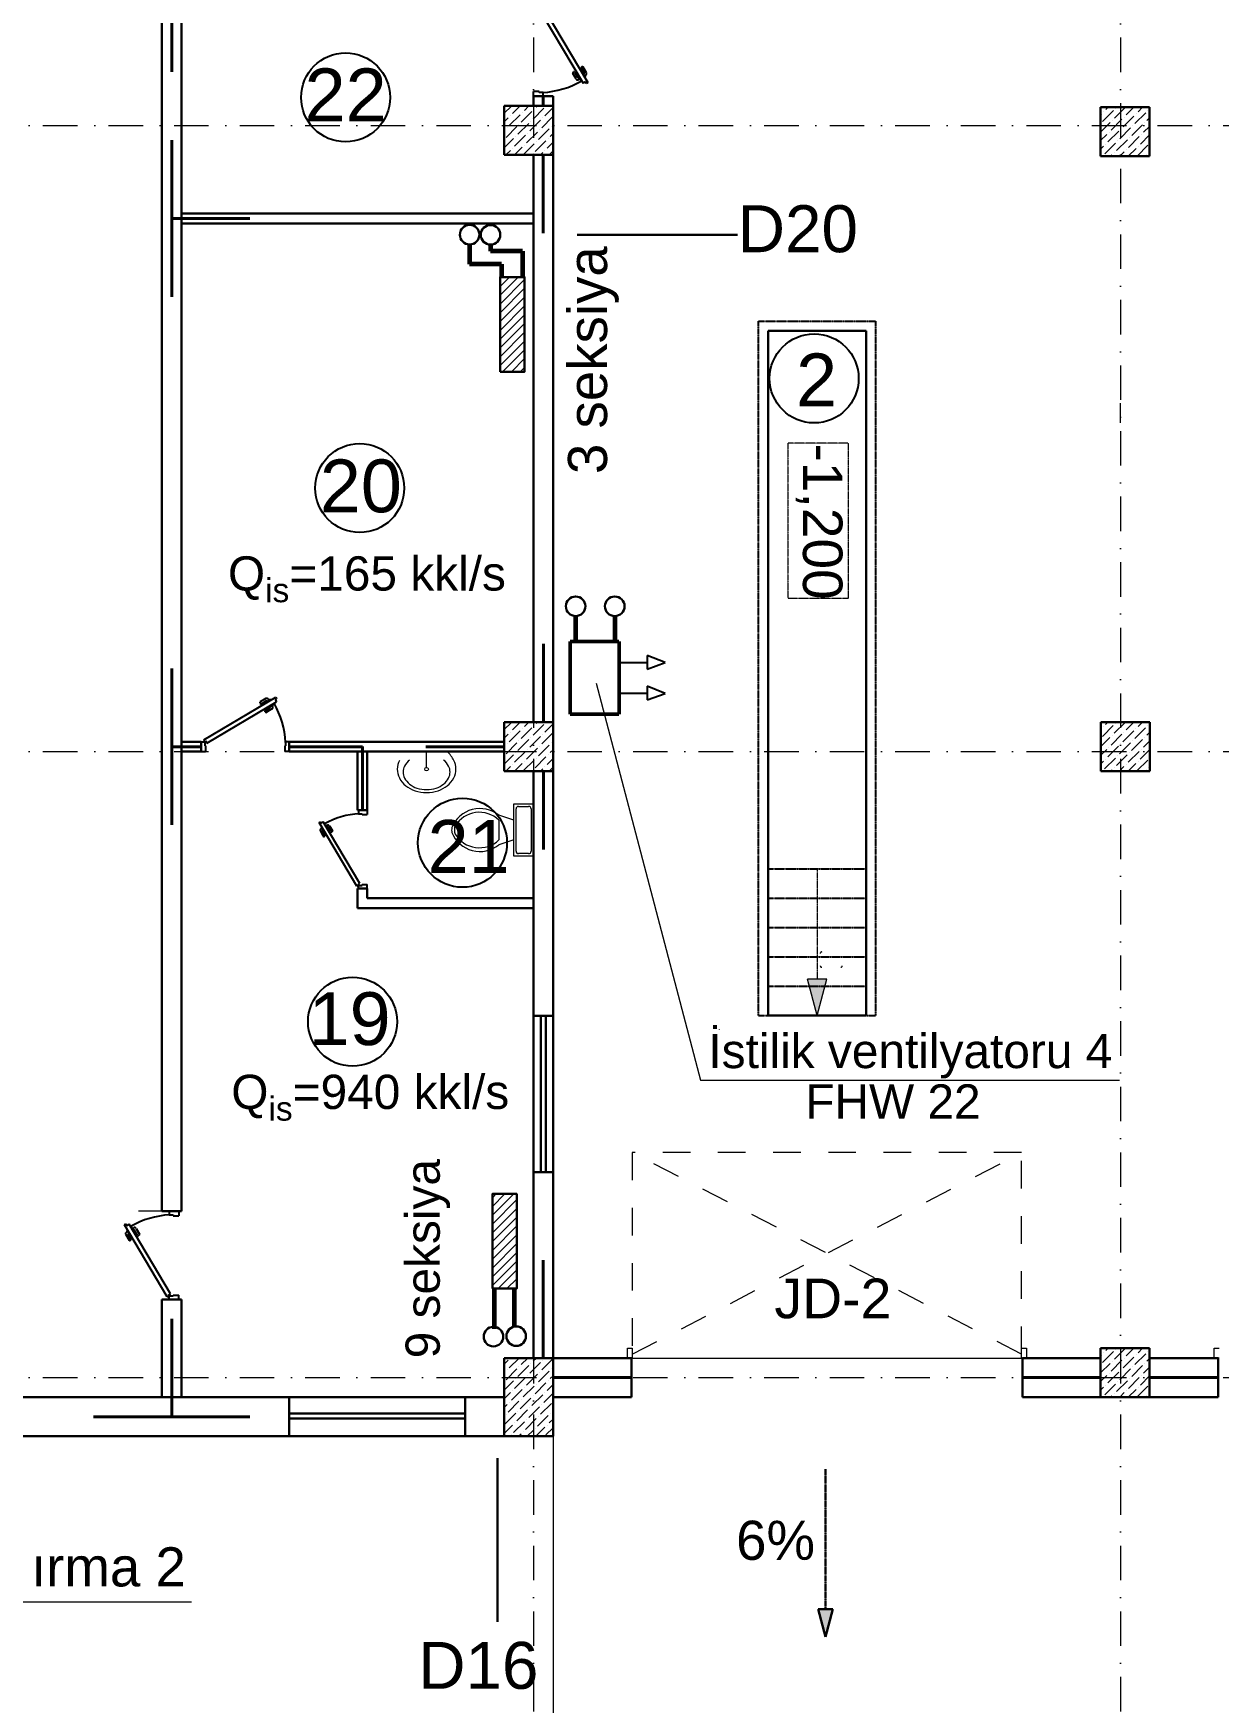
# Model space of a CAD drawing. Header units: millimetres. Extents: x 895788 to 1136524, y -21936 to 400945.
# Drawn here: x 933076 to 945195, y 144507 to 161572 of the extents above; entities that cross this region are included whole.
import ezdxf

# ---------------------------------------------------------------- set-up
doc = ezdxf.new("R2010")
doc.units = ezdxf.units.MM
for name, pattern in [('( Hidden )', [0.275, 0.15, -0.125]), ('DASHED', [0.75, 0.5, -0.25]), ('Штриховая', [564.444447, 282.222223, -282.222223]), ('Штрихпунктирная', [670.277762, 352.777767, -176.388884, 0, -141.111112])]:
    doc.linetypes.add(name, pattern=pattern)
doc.layers.add('0_ANNOT_Dimensions', color=7, linetype='Continuous')
doc.layers.add('Arakesmelerin x_tti', color=7, linetype='Continuous')
for name, color, linetype, lineweight in [('Arakesmelerin x_tti_Ном._пера__1', 7, 'Continuous', 15), ('cad-block.com_Pen_No__7', 7, 'Continuous', 60), ('Layer2_Pen_No__1', 7, 'Continuous', 15), ('Layer2_Ном._пера__1', 7, 'Continuous', 15), ('Layer2_Ном._пера__1_Ном._пера__1', 7, 'Continuous', 15), ('S_viyy_nin ufiqi c_rciv_si_Ном._пера__1', 7, 'Continuous', 15), ('S_viyy_nin ufiqi yaz_s__Ном._пера__7', 7, 'Continuous', 60), ('аракясмя_Pen_No__1', 7, 'Continuous', 15), ('ДВЕРИ', 7, 'Continuous', 5), ('Двери ArchiCAD_Ном._пера__143', 30, 'Continuous', 0), ('окна_Pen_No__1', 7, 'Continuous', 15), ('оси_Ном._пера__1', 7, 'Continuous', 15), ('перегородка_Ном._пера__1', 7, 'Continuous', 15), ('перегородка_Ном._пера__7', 7, 'Continuous', 60)]:
    doc.layers.add(name, color=color, linetype=linetype, lineweight=lineweight)
doc.layers.add('Двери ArchiCAD_Ном._пера__3', color=30, linetype='Continuous', lineweight=15, true_color=0xff6600)
doc.layers.add('перегородка_Ном._пера__106', color=240, linetype='Continuous', lineweight=0, true_color=0xef3a3f)
doc.styles.get("Standard").update_dxf_attribs({"font": 'arial.ttf', "height": 400})
doc.styles.add('Times New  Roman', font='times.ttf')
doc.styles.add('СГЕНЕРИР_СТИЛЬ_1', font='arial.ttf')
pattern_1 = [(45, (615348.32, -350124.74), (44.9012806, -44.9012806), [])]
pattern_2 = [(45, (621409.22, -359497.56), (44.9012806, -44.9012806), [])]

msp = doc.modelspace()

# ---------------------------------------------------------------- hatches: boundary and pattern name
at = {"linetype": 'ByBlock', "lineweight": 20, "ltscale": 1.1}
h = msp.add_hatch(dxfattribs=at)
h.set_pattern_fill('ANSI31', scale=20, angle=450, style=0)
h.set_pattern_definition(pattern_1)
h.paths.add_polyline_path([(937848.239, 158112.901), (938098.239, 158112.901), (938098.239, 159079.828), (937848.239, 159079.828)])
h = msp.add_hatch(dxfattribs=at)
h.set_pattern_fill('ANSI31', scale=20, angle=450, style=0)
h.set_pattern_definition(pattern_1)
h.paths.add_polyline_path([(937848.239, 158112.901), (938098.239, 158112.901), (938098.239, 159079.828), (937848.239, 159079.828)])
h = msp.add_hatch(dxfattribs=at)
h.set_pattern_fill('ANSI31', scale=20, angle=450, style=0)
h.set_pattern_definition(pattern_2)
h.paths.add_polyline_path([(937768.99, 148740.082), (938018.99, 148740.082), (938018.99, 149707.009), (937768.99, 149707.009)])
h = msp.add_hatch(dxfattribs=at)
h.set_pattern_fill('ANSI31', scale=20, angle=450, style=0)
h.set_pattern_definition(pattern_2)
h.paths.add_polyline_path([(937768.99, 148740.082), (938018.99, 148740.082), (938018.99, 149707.009), (937768.99, 149707.009)])
at = {"layer": 'Arakesmelerin x_tti', "linetype": 'Continuous', "lineweight": 0, "true_color": 0x000000}
msp.add_hatch(color=18, dxfattribs=at).paths.add_polyline_path([(941090.546, 151529.74), (940990.546, 151902.945), (941190.546, 151902.945)])
at = {"layer": 'Arakesmelerin x_tti', "linetype": 'Continuous', "lineweight": 30, "true_color": 0x000000}
msp.add_hatch(color=18, dxfattribs=at).paths.add_polyline_path([(941175.424, 145178.464), (941251.697, 145463.12), (941099.151, 145463.12)])

# ---------------------------------------------------------------- linework, layer by layer
at = {"color": 0, "lineweight": 30}
for p, q in [((934390.366, 154029.736), (934390.366, 173529.736)), ((934590.366, 173529.736), (934590.364, 149529.358)), ((938390.366, 160929.645), (938190.542, 160929.645)), ((938190.542, 160929.645), (938190.542, 160829.736)), ((938390.366, 160829.736), (938390.366, 160929.645)), ((938190.542, 160829.736), (938390.366, 160829.736)), ((938190.366, 159729.736), (938190.366, 160329.736)), ((938390.366, 160329.736), (938390.366, 151529.358)), ((938190.542, 159729.736), (934590.366, 159729.736)), ((934590.366, 159729.736), (934590.366, 159629.736)), ((938190.542, 159629.736), (938190.542, 159729.736)), ((934590.366, 159629.736), (938190.542, 159629.736)), ((938190.542, 154529.736), (938190.366, 159629.736)), ((941590.546, 158529.74), (940590.546, 158529.74)), ((940590.546, 158529.74), (940590.546, 151529.74)), ((940590.546, 158529.74), (940590.546, 151529.74)), ((941590.546, 151529.74), (941590.546, 158529.74)), ((934790.366, 154329.736), (934590.366, 154329.736)), ((934590.366, 154329.736), (934590.366, 154229.736)), ((934790.366, 154329.736), (934790.366, 154229.736)), ((935690.366, 154329.736), (935690.366, 154229.736)), ((937890.542, 154329.736), (935690.366, 154329.736)), ((937890.542, 154229.736), (937890.542, 154329.736)), ((934590.366, 154229.736), (934792.891, 154230.257)), ((935690.366, 154230.257), (937890.542, 154229.736)), ((936390.366, 153629.736), (936390.366, 154229.736)), ((936390.366, 154229.736), (936490.366, 154229.736)), ((936490.366, 154229.736), (936490.366, 153629.736)), ((934390.365, 149529.358), (934390.366, 154029.736)), ((938190.366, 151529.358), (938190.366, 154029.736)), ((936490.366, 153629.736), (936390.366, 153629.736)), ((936490.366, 152829.736), (936390.366, 152829.736)), ((936390.366, 152729.736), (936390.366, 152829.736)), ((936490.366, 152829.736), (936490.366, 152729.736)), ((936390.366, 152629.736), (936390.366, 152729.736)), ((938190.366, 152629.736), (936390.366, 152629.736)), ((936490.366, 152729.736), (938190.366, 152729.736)), ((938190.366, 152729.736), (938190.366, 152629.736)), ((938390.366, 151529.358), (938190.366, 151529.358)), ((938190.366, 151529.358), (938190.366, 149929.358)), ((938190.366, 151529.358), (938390.366, 151529.358)), ((938390.366, 149929.358), (938390.366, 151529.358)), ((940590.546, 151529.74), (941590.546, 151529.74)), ((938190.366, 149929.358), (938390.366, 149929.358)), ((938190.366, 148029.736), (938190.366, 149929.358)), ((938390.366, 149929.358), (938390.366, 148029.736)), ((934390.188, 149529.358), (934590.364, 149529.358)), ((934390.188, 148629.358), (934590.364, 148629.358)), ((934390.364, 147629.751), (934390.364, 148629.358)), ((934590.364, 148629.358), (934590.364, 147629.751)), ((938390.366, 148029.736), (939190.366, 148029.736)), ((939190.366, 147629.736), (939190.366, 148029.736)), ((943190.366, 147629.736), (943190.366, 148029.736)), ((943190.366, 148029.736), (943988.588, 148029.736)), ((944488.588, 148029.736), (945190.366, 148029.736)), ((945190.366, 147629.736), (945190.366, 148029.736)), ((932390.542, 147629.738), (937890.542, 147629.736)), ((935690.542, 147629.731), (937490.542, 147629.731)), ((935690.542, 147229.731), (935690.542, 147629.731)), ((937490.542, 147629.731), (937490.542, 147229.731)), ((939190.366, 147629.736), (938390.366, 147629.736)), ((938390.366, 147629.736), (938390.366, 147229.736)), ((945190.366, 147629.736), (943190.366, 147629.736)), ((938390.366, 147229.736), (930090.542, 147229.739)), ((937490.542, 147229.731), (935690.542, 147229.731))]:
    msp.add_line(p, q, dxfattribs=at)
at = {"lineweight": 40}
for p, q in [((934490.366, 161179.736), (934490.366, 161979.736)), ((938290.454, 160829.736), (938290.454, 160929.645)), ((934490.366, 159679.736), (934490.366, 160479.736)), ((938290.454, 160329.736), (938290.454, 159529.736)), ((935290.366, 159679.736), (934490.366, 159679.736)), ((934490.366, 158879.736), (934490.366, 159679.736)), ((938290.562, 155329.736), (938290.562, 154529.736)), ((934490.366, 154279.736), (934490.366, 155079.736)), ((934790.366, 154279.736), (934490.366, 154279.736)), ((934490.366, 153479.736), (934490.366, 154279.736)), ((936440.366, 154279.127), (935690.366, 154279.127)), ((936440.366, 154280.345), (936440.366, 153629.736)), ((937890.542, 154279.736), (937090.542, 154279.736)), ((938290.562, 154029.736), (938290.562, 153229.736)), ((938289.525, 148029.736), (938289.525, 149029.736)), ((934490.364, 147429.737), (934490.364, 148429.737)), ((938390.542, 147829.253), (939190.366, 147829.253)), ((943188.764, 147829.253), (943988.588, 147829.253)), ((944488.588, 147829.253), (945190.366, 147829.253)), ((934490.364, 147429.737), (933690.364, 147429.737)), ((934490.364, 147429.737), (935290.364, 147429.737))]:
    msp.add_line(p, q, dxfattribs=at)
at = {"color": 3, "lineweight": 30}
for p, q in [((938390.542, 160829.736), (937890.542, 160829.736)), ((937890.542, 160829.736), (937890.542, 160329.736)), ((938390.542, 160329.736), (938390.542, 160829.736)), ((944488.588, 160816.587), (943988.588, 160816.587)), ((943988.588, 160816.587), (943988.588, 160316.587)), ((944488.588, 160316.587), (944488.588, 160816.587)), ((937890.542, 160329.736), (938390.542, 160329.736)), ((943988.588, 160316.587), (944488.588, 160316.587)), ((938390.542, 154529.736), (937890.542, 154529.736)), ((937890.542, 154529.736), (937890.542, 154029.736)), ((938390.542, 154029.736), (938390.542, 154529.736)), ((944490.347, 154529.736), (943990.347, 154529.736)), ((943990.347, 154529.736), (943990.347, 154029.736)), ((944490.347, 154029.736), (944490.347, 154529.736)), ((937890.542, 154029.736), (938390.542, 154029.736)), ((943990.347, 154029.736), (944490.347, 154029.736)), ((944488.588, 148129.736), (943988.588, 148129.736)), ((943988.588, 148129.736), (943988.588, 147629.736)), ((944488.588, 147629.736), (944488.588, 148129.736)), ((938390.542, 148029.736), (937890.542, 148029.736)), ((937890.542, 148029.736), (937890.542, 147229.736)), ((938390.542, 147229.736), (938390.542, 148029.736)), ((943988.588, 147629.736), (944488.588, 147629.736)), ((937890.542, 147229.736), (938390.542, 147229.736))]:
    msp.add_line(p, q, dxfattribs=at)
at = {"lineweight": 9}
for p, q in [((937890.542, 160754.935), (937964.11, 160828.503)), ((937975.159, 160751.163), (938053.732, 160829.736)), ((938063.547, 160662.774), (938174.033, 160773.26)), ((938074.596, 160762.211), (938074.596, 160762.211)), ((938096.693, 160784.308), (938142.12, 160829.736)), ((938185.081, 160695.92), (938295.567, 160806.406)), ((938196.13, 160795.357), (938196.13, 160795.357)), ((938218.227, 160817.454), (938230.509, 160829.736)), ((938306.615, 160729.066), (938390.542, 160812.993)), ((938317.664, 160828.503), (938317.664, 160828.503)), ((944008.414, 160671.723), (944118.9, 160782.208)), ((944019.463, 160771.16), (944019.463, 160771.16)), ((944041.56, 160793.257), (944064.89, 160816.587)), ((944129.948, 160704.868), (944240.434, 160815.354)), ((944140.997, 160804.305), (944140.997, 160804.305)), ((944251.482, 160738.014), (944330.055, 160816.587)), ((944339.871, 160649.626), (944450.356, 160760.111)), ((944373.016, 160771.16), (944418.444, 160816.587)), ((944472.453, 160782.208), (944472.453, 160782.208)), ((937890.542, 160666.546), (937930.965, 160706.969)), ((937890.542, 160578.158), (937897.819, 160585.435)), ((937908.868, 160508.095), (938019.353, 160618.58)), ((937919.916, 160607.532), (937919.916, 160607.532)), ((937942.013, 160629.629), (938052.499, 160740.114)), ((937953.062, 160729.066), (937953.062, 160729.066)), ((938030.402, 160541.241), (938140.887, 160651.726)), ((938041.45, 160640.677), (938041.45, 160640.677)), ((938151.936, 160574.386), (938262.421, 160684.872)), ((938162.984, 160673.823), (938162.984, 160673.823)), ((938240.324, 160485.998), (938350.809, 160596.483)), ((938251.372, 160585.435), (938251.372, 160585.435)), ((938273.47, 160607.532), (938383.955, 160718.017)), ((938284.518, 160706.969), (938284.518, 160706.969)), ((938372.906, 160618.58), (938372.906, 160618.58)), ((943988.588, 160740.284), (943997.366, 160749.063)), ((943988.588, 160563.508), (944085.754, 160660.674)), ((944096.803, 160583.334), (944207.288, 160693.82)), ((944107.851, 160682.771), (944107.851, 160682.771)), ((944185.191, 160494.946), (944295.677, 160605.431)), ((944196.24, 160594.383), (944196.24, 160594.383)), ((944218.337, 160616.48), (944328.822, 160726.965)), ((944229.385, 160715.917), (944229.385, 160715.917)), ((944306.725, 160528.092), (944417.211, 160638.577)), ((944317.774, 160627.529), (944317.774, 160627.529)), ((944350.919, 160749.063), (944350.919, 160749.063)), ((944428.259, 160561.237), (944488.588, 160621.566)), ((944439.308, 160660.674), (944439.308, 160660.674)), ((944461.405, 160682.771), (944488.588, 160709.954)), ((937890.542, 160401.381), (937986.207, 160497.046)), ((937997.256, 160419.707), (938107.741, 160530.192)), ((938008.304, 160519.143), (938008.304, 160519.143)), ((938085.644, 160331.318), (938196.13, 160441.804)), ((938096.693, 160430.755), (938096.693, 160430.755)), ((938118.79, 160452.852), (938229.275, 160563.338)), ((938129.838, 160552.289), (938129.838, 160552.289)), ((938207.178, 160364.464), (938317.664, 160474.949)), ((938218.227, 160463.901), (938218.227, 160463.901)), ((938328.712, 160397.609), (938390.542, 160459.44)), ((938339.761, 160497.046), (938339.761, 160497.046)), ((938361.858, 160519.143), (938390.542, 160547.828)), ((943988.588, 160475.119), (944052.609, 160539.14)), ((943988.588, 160386.731), (944019.463, 160417.606)), ((944030.511, 160340.266), (944140.997, 160450.752)), ((944041.56, 160439.703), (944041.56, 160439.703)), ((944063.657, 160461.8), (944174.143, 160572.286)), ((944074.706, 160561.237), (944074.706, 160561.237)), ((944152.045, 160373.412), (944262.531, 160483.898)), ((944163.094, 160472.849), (944163.094, 160472.849)), ((944273.579, 160406.558), (944384.065, 160517.043)), ((944284.628, 160505.995), (944284.628, 160505.995)), ((944361.968, 160318.169), (944472.453, 160428.655)), ((944373.016, 160417.606), (944373.016, 160417.606)), ((944395.113, 160439.703), (944488.588, 160533.177)), ((944406.162, 160539.14), (944406.162, 160539.14)), ((937907.285, 160329.736), (937953.062, 160375.512)), ((937975.159, 160397.609), (937975.159, 160397.609)), ((937995.674, 160329.736), (938074.596, 160408.658)), ((938185.081, 160342.367), (938185.081, 160342.367)), ((938260.839, 160329.736), (938284.518, 160353.415)), ((938306.615, 160375.512), (938306.615, 160375.512)), ((938349.227, 160329.736), (938390.542, 160371.051)), ((944008.414, 160318.169), (944008.414, 160318.169)), ((944095.221, 160316.587), (944107.851, 160329.218)), ((944129.948, 160351.315), (944129.948, 160351.315)), ((944183.609, 160316.587), (944229.385, 160362.364)), ((944251.482, 160384.461), (944251.482, 160384.461)), ((944271.997, 160316.587), (944350.919, 160395.509)), ((944461.405, 160329.218), (944461.405, 160329.218)), ((944483.502, 160351.315), (944488.588, 160356.401)), ((937890.542, 154454.935), (937964.11, 154528.503)), ((937942.013, 154329.629), (938052.499, 154440.114)), ((937975.159, 154451.163), (938053.732, 154529.736)), ((938063.547, 154362.774), (938174.033, 154473.26)), ((938074.596, 154462.211), (938074.596, 154462.211)), ((938096.693, 154484.308), (938142.12, 154529.736)), ((938185.081, 154395.92), (938295.567, 154506.406)), ((938196.13, 154495.357), (938196.13, 154495.357)), ((938218.227, 154517.454), (938230.509, 154529.736)), ((938306.615, 154429.066), (938390.542, 154512.993)), ((938317.664, 154528.503), (938317.664, 154528.503)), ((943990.347, 154456.953), (943995.606, 154462.211)), ((944006.655, 154384.872), (944117.14, 154495.357)), ((944017.703, 154484.308), (944017.703, 154484.308)), ((944039.8, 154506.406), (944063.131, 154529.736)), ((944128.188, 154418.017), (944238.674, 154528.503)), ((944139.237, 154517.454), (944139.237, 154517.454)), ((944216.577, 154329.629), (944327.062, 154440.114)), ((944249.722, 154451.163), (944328.296, 154529.736)), ((944338.111, 154362.774), (944448.596, 154473.26)), ((944349.159, 154462.211), (944349.159, 154462.211)), ((944371.256, 154484.308), (944416.684, 154529.736)), ((944470.693, 154495.357), (944470.693, 154495.357)), ((937890.542, 154366.546), (937930.965, 154406.969)), ((937890.542, 154278.158), (937897.819, 154285.435)), ((937908.868, 154208.095), (938019.353, 154318.58)), ((937919.916, 154307.532), (937919.916, 154307.532)), ((937953.062, 154429.066), (937953.062, 154429.066)), ((938030.402, 154241.241), (938140.887, 154351.726)), ((938041.45, 154340.677), (938041.45, 154340.677)), ((938151.936, 154274.386), (938262.421, 154384.872)), ((938162.984, 154373.823), (938162.984, 154373.823)), ((938240.324, 154185.998), (938350.809, 154296.483)), ((938251.372, 154285.435), (938251.372, 154285.435)), ((938273.47, 154307.532), (938383.955, 154418.017)), ((938284.518, 154406.969), (938284.518, 154406.969)), ((938372.906, 154318.58), (938372.906, 154318.58)), ((943990.347, 154280.176), (944083.994, 154373.823)), ((944061.897, 154174.949), (944172.383, 154285.435)), ((944072.946, 154274.386), (944072.946, 154274.386)), ((944095.043, 154296.483), (944205.528, 154406.969)), ((944106.091, 154395.92), (944106.091, 154395.92)), ((944183.431, 154208.095), (944293.917, 154318.58)), ((944194.48, 154307.532), (944194.48, 154307.532)), ((944227.625, 154429.066), (944227.625, 154429.066)), ((944304.965, 154241.241), (944415.451, 154351.726)), ((944316.014, 154340.677), (944316.014, 154340.677)), ((944426.499, 154274.386), (944490.347, 154338.234)), ((944437.548, 154373.823), (944437.548, 154373.823)), ((944459.645, 154395.92), (944490.347, 154426.623)), ((937890.542, 154101.381), (937986.207, 154197.046)), ((937995.674, 154029.736), (938074.596, 154108.658)), ((937997.256, 154119.707), (938107.741, 154230.192)), ((938008.304, 154219.143), (938008.304, 154219.143)), ((938085.644, 154031.318), (938196.13, 154141.804)), ((938096.693, 154130.755), (938096.693, 154130.755)), ((938118.79, 154152.852), (938229.275, 154263.338)), ((938129.838, 154252.289), (938129.838, 154252.289)), ((938207.178, 154064.464), (938317.664, 154174.949)), ((938218.227, 154163.901), (938218.227, 154163.901)), ((938328.712, 154097.609), (938390.542, 154159.44)), ((938339.761, 154197.046), (938339.761, 154197.046)), ((938361.858, 154219.143), (938390.542, 154247.828)), ((943990.347, 154191.788), (944050.849, 154252.289)), ((943990.347, 154103.399), (944017.703, 154130.755)), ((944028.752, 154053.415), (944139.237, 154163.901)), ((944039.8, 154152.852), (944039.8, 154152.852)), ((944150.286, 154086.561), (944260.771, 154197.046)), ((944161.334, 154185.998), (944161.334, 154185.998)), ((944270.237, 154029.736), (944349.159, 154108.658)), ((944271.82, 154119.707), (944382.305, 154230.192)), ((944282.868, 154219.143), (944282.868, 154219.143)), ((944360.208, 154031.318), (944470.693, 154141.804)), ((944371.256, 154130.755), (944371.256, 154130.755)), ((944393.354, 154152.852), (944490.347, 154249.846)), ((944404.402, 154252.289), (944404.402, 154252.289)), ((937907.285, 154029.736), (937953.062, 154075.512)), ((937975.159, 154097.609), (937975.159, 154097.609)), ((938185.081, 154042.367), (938185.081, 154042.367)), ((938260.839, 154029.736), (938284.518, 154053.415)), ((938306.615, 154075.512), (938306.615, 154075.512)), ((938349.227, 154029.736), (938390.542, 154071.051)), ((944006.655, 154031.318), (944006.655, 154031.318)), ((944093.461, 154029.736), (944106.091, 154042.367)), ((944128.188, 154064.464), (944128.188, 154064.464)), ((944181.849, 154029.736), (944227.625, 154075.512)), ((944249.722, 154097.609), (944249.722, 154097.609)), ((944459.645, 154042.367), (944459.645, 154042.367)), ((944481.742, 154064.464), (944490.347, 154073.069)), ((944041.56, 148106.406), (944064.89, 148129.736)), ((944129.948, 148018.017), (944240.434, 148128.503)), ((944251.482, 148051.163), (944330.055, 148129.736)), ((944373.016, 148084.308), (944418.444, 148129.736)), ((937890.542, 147966.546), (937930.965, 148006.969)), ((937942.013, 147929.629), (938042.12, 148029.736)), ((937953.062, 148029.066), (937953.062, 148029.066)), ((938063.547, 147962.774), (938130.509, 148029.736)), ((938151.936, 147874.386), (938262.421, 147984.872)), ((938162.984, 147973.823), (938162.984, 147973.823)), ((938185.081, 147995.92), (938218.897, 148029.736)), ((938273.47, 147907.532), (938383.955, 148018.017)), ((938284.518, 148006.969), (938284.518, 148006.969)), ((938306.615, 148029.066), (938307.285, 148029.736)), ((943988.588, 148053.433), (943997.366, 148062.211)), ((943988.588, 147876.656), (944085.754, 147973.823)), ((944008.414, 147984.872), (944118.9, 148095.357)), ((944019.463, 148084.308), (944019.463, 148084.308)), ((944096.803, 147896.483), (944207.288, 148006.969)), ((944107.851, 147995.92), (944107.851, 147995.92)), ((944140.997, 148117.454), (944140.997, 148117.454)), ((944218.337, 147929.629), (944328.822, 148040.114)), ((944229.385, 148029.066), (944229.385, 148029.066)), ((944339.871, 147962.774), (944450.356, 148073.26)), ((944350.919, 148062.211), (944350.919, 148062.211)), ((944439.308, 147973.823), (944439.308, 147973.823)), ((944461.405, 147995.92), (944488.588, 148023.103)), ((944472.453, 148095.357), (944472.453, 148095.357)), ((937890.542, 147878.158), (937897.819, 147885.435)), ((937890.542, 147701.381), (937986.207, 147797.046)), ((937908.868, 147808.095), (938019.353, 147918.58)), ((937919.916, 147907.532), (937919.916, 147907.532)), ((937997.256, 147719.707), (938107.741, 147830.192)), ((938008.304, 147819.143), (938008.304, 147819.143)), ((938030.402, 147841.241), (938140.887, 147951.726)), ((938041.45, 147940.677), (938041.45, 147940.677)), ((938118.79, 147752.852), (938229.275, 147863.338)), ((938129.838, 147852.289), (938129.838, 147852.289)), ((938240.324, 147785.998), (938350.809, 147896.483)), ((938251.372, 147885.435), (938251.372, 147885.435)), ((938339.761, 147797.046), (938339.761, 147797.046)), ((938361.858, 147819.143), (938390.542, 147847.828)), ((938372.906, 147918.58), (938372.906, 147918.58)), ((943988.588, 147788.268), (944052.609, 147852.289)), ((944063.657, 147774.949), (944174.143, 147885.435)), ((944074.706, 147874.386), (944074.706, 147874.386)), ((944152.045, 147686.561), (944262.531, 147797.046)), ((944163.094, 147785.998), (944163.094, 147785.998)), ((944185.191, 147808.095), (944295.677, 147918.58)), ((944196.24, 147907.532), (944196.24, 147907.532)), ((944273.579, 147719.707), (944384.065, 147830.192)), ((944284.628, 147819.143), (944284.628, 147819.143)), ((944306.725, 147841.241), (944417.211, 147951.726)), ((944317.774, 147940.677), (944317.774, 147940.677)), ((944395.113, 147752.852), (944488.588, 147846.326)), ((944406.162, 147852.289), (944406.162, 147852.289)), ((944428.259, 147874.386), (944488.588, 147934.715)), ((937890.542, 147612.993), (937953.062, 147675.512)), ((937964.11, 147598.173), (938074.596, 147708.658)), ((937975.159, 147697.609), (937975.159, 147697.609)), ((938052.499, 147509.784), (938162.984, 147620.27)), ((938085.644, 147631.318), (938196.13, 147741.804)), ((938096.693, 147730.755), (938096.693, 147730.755)), ((938174.033, 147542.93), (938284.518, 147653.415)), ((938185.081, 147642.367), (938185.081, 147642.367)), ((938207.178, 147664.464), (938317.664, 147774.949)), ((938218.227, 147763.901), (938218.227, 147763.901)), ((938295.567, 147576.075), (938390.542, 147671.051)), ((938306.615, 147675.512), (938306.615, 147675.512)), ((938328.712, 147697.609), (938390.542, 147759.439)), ((943988.588, 147699.88), (944019.463, 147730.755)), ((944008.414, 147631.318), (944008.414, 147631.318)), ((944030.511, 147653.415), (944140.997, 147763.901)), ((944041.56, 147752.852), (944041.56, 147752.852)), ((944095.221, 147629.736), (944107.851, 147642.367)), ((944129.948, 147664.464), (944129.948, 147664.464)), ((944183.609, 147629.736), (944229.385, 147675.512)), ((944251.482, 147697.609), (944251.482, 147697.609)), ((944271.997, 147629.736), (944350.919, 147708.658)), ((944361.968, 147631.318), (944472.453, 147741.804)), ((944373.016, 147730.755), (944373.016, 147730.755)), ((944461.405, 147642.367), (944461.405, 147642.367)), ((944483.502, 147664.464), (944488.588, 147669.55)), ((937890.542, 147524.604), (937919.916, 147553.978)), ((937897.819, 147355.105), (938008.304, 147465.59)), ((937908.868, 147454.541), (937908.868, 147454.541)), ((937930.965, 147476.639), (938041.45, 147587.124)), ((937942.013, 147576.075), (937942.013, 147576.075)), ((938019.353, 147388.25), (938129.838, 147498.736)), ((938030.402, 147487.687), (938030.402, 147487.687)), ((938063.547, 147609.221), (938063.547, 147609.221)), ((938140.887, 147421.396), (938251.372, 147531.881)), ((938151.936, 147520.833), (938151.936, 147520.833)), ((938229.275, 147333.008), (938339.761, 147443.493)), ((938262.421, 147454.541), (938372.906, 147565.027)), ((938273.47, 147553.978), (938273.47, 147553.978)), ((938361.858, 147465.59), (938361.858, 147465.59)), ((938383.955, 147487.687), (938390.542, 147494.274)), ((937890.542, 147259.439), (937975.159, 147344.056)), ((937986.207, 147266.716), (938096.693, 147377.202)), ((937997.256, 147366.153), (937997.256, 147366.153)), ((938085.644, 147277.765), (938085.644, 147277.765)), ((938107.741, 147299.862), (938218.227, 147410.347)), ((938118.79, 147399.299), (938118.79, 147399.299)), ((938126.004, 147229.736), (938185.081, 147288.813)), ((938207.178, 147310.91), (938207.178, 147310.91)), ((938214.392, 147229.736), (938306.615, 147321.959)), ((938240.324, 147432.444), (938240.324, 147432.444)), ((938317.664, 147244.619), (938390.542, 147317.498)), ((938328.712, 147344.056), (938328.712, 147344.056)), ((938350.809, 147366.153), (938390.542, 147405.886)), ((937964.11, 147244.619), (937964.11, 147244.619)), ((938037.616, 147229.736), (938063.547, 147255.668))]:
    msp.add_line(p, q, dxfattribs=at)
at = {"color": 5, "lineweight": 60}
for p, q in [((937536.911, 159414.116), (937536.911, 159212.327)), ((937864.32, 159212.327), (937536.911, 159212.327)), ((937864.32, 159212.327), (937864.32, 159079.828)), ((939020.79, 155615.101), (939020.79, 155356.036)), ((937790.185, 148328.508), (937790.185, 148740.082))]:
    msp.add_line(p, q, dxfattribs=at)
at = {"color": 1, "lineweight": 60}
for p, q in [((937750.698, 159412.857), (937750.698, 159345.113)), ((938078.107, 159345.113), (937750.698, 159345.113)), ((938078.107, 159345.113), (938078.107, 159079.828)), ((938620.79, 155615.101), (938620.79, 155356.036)), ((937997.032, 148360.318), (937997.032, 148741.96))]:
    msp.add_line(p, q, dxfattribs=at)
at = {"lineweight": 30}
for p, q in [((938637.992, 159514.122), (940277.507, 159514.122)), ((937822.676, 147004.613), (937822.676, 145333.895))]:
    msp.add_line(p, q, dxfattribs=at)
at = {"color": 7, "lineweight": 9}
msp.add_line((944190.542, 157589.941), (944190.542, 157790.484), dxfattribs=at)
at = {"lineweight": 50}
for p, q in [((938563.999, 154610.69), (938563.999, 155356.036)), ((938563.999, 155356.036), (939063.999, 155356.036)), ((939064.722, 154610.69), (939064.722, 155356.036)), ((938563.999, 154610.69), (939063.999, 154610.69))]:
    msp.add_line(p, q, dxfattribs=at)
at = {"color": 1}
for p, q in [((939063.999, 155140.216), (939351.219, 155140.216)), ((939536.007, 155139.319), (939351.219, 155212.203)), ((939351.219, 155212.203), (939351.219, 155072.038)), ((939351.219, 155072.038), (939536.007, 155139.319)), ((939063.999, 154825.363), (939351.219, 154825.363)), ((939536.007, 154824.466), (939351.219, 154897.35)), ((939351.219, 154897.35), (939351.219, 154757.185)), ((939351.219, 154757.185), (939536.007, 154824.466))]:
    msp.add_line(p, q, dxfattribs=at)
at = {"lineweight": 0}
for p, q in [((938829.464, 154930.621), (939898.056, 150869.766)), ((939898.056, 150869.766), (944182.034, 150869.766))]:
    msp.add_line(p, q, dxfattribs=at)
at = {"color": 146, "lineweight": 30, "true_color": 0x105689}
for p, q in [((938315.366, 151529.358), (938265.366, 151529.358)), ((938265.366, 151529.358), (938265.366, 149929.358)), ((938315.366, 149929.358), (938315.366, 151529.358)), ((938265.366, 149929.358), (938315.366, 149929.358)), ((935690.542, 147410.868), (935690.542, 147460.868)), ((935690.542, 147460.868), (937490.542, 147460.868)), ((937490.542, 147460.868), (937490.542, 147410.868)), ((937490.542, 147410.868), (935690.542, 147410.868))]:
    msp.add_line(p, q, dxfattribs=at)
at = {"color": 1, "linetype": 'ByBlock', "lineweight": 30, "ltscale": 1.1}
for points in [[(937848.239, 158112.901), (938098.239, 158112.901), (938098.239, 159079.828), (937848.239, 159079.828), (937848.239, 158112.901)], [(937848.239, 158112.901), (938098.239, 158112.901), (938098.239, 159079.828), (937848.239, 159079.828), (937848.239, 158112.901)], [(937768.99, 148740.082), (938018.99, 148740.082), (938018.99, 149707.009), (937768.99, 149707.009), (937768.99, 148740.082)], [(937768.99, 148740.082), (938018.99, 148740.082), (938018.99, 149707.009), (937768.99, 149707.009), (937768.99, 148740.082)]]:
    msp.add_lwpolyline(points, dxfattribs=at)
at = {"color": 0, "lineweight": 25}
for centre in [(936268.613, 160917.531), (941059.383, 158044.271), (936412.83, 156923.538), (937463.693, 153297.332)]:
    msp.add_circle(centre, 454.873, dxfattribs=at)
at = {"color": 7, "linetype": 'Continuous', "lineweight": 30, "ltscale": 50}
for centre in [(937536.911, 159514.116), (937750.698, 159512.857), (938620.79, 155715.101), (939020.79, 155715.101), (937780.432, 148248.222), (938013.026, 148253.037)]:
    msp.add_circle(centre, 100, dxfattribs=at)
at = {"lineweight": 25}
msp.add_circle((936339.797, 151468.293), 454.873, dxfattribs=at)
at = {"layer": '0_ANNOT_Dimensions', "lineweight": 9}
for p, q in [((936680.992, 159729.513), (936982.242, 159729.513)), ((936680.992, 159729.513), (936982.242, 159729.513)), ((936831.548, 159629.513), (936982.242, 159629.513)), ((936831.548, 159629.513), (936982.242, 159629.513)), ((934390.366, 154087.52), (934390.366, 153786.27)), ((934590.366, 154087.52), (934590.366, 153786.27)), ((934590.366, 154087.52), (934590.366, 153786.27)), ((936390.366, 154087.52), (936390.366, 153786.27)), ((936390.366, 154087.52), (936390.366, 153786.27)), ((938190.366, 153886.643), (938190.366, 153786.27)), ((934389.563, 149529.358), (934152.197, 149529.358)), ((934389.563, 149529.358), (934152.197, 149529.358)), ((934390.366, 148030.377), (934390.366, 148301.953)), ((934590.366, 148030.376), (934590.366, 148301.953)), ((934590.366, 148030.376), (934590.366, 148301.953)), ((938190.542, 148030.361), (938190.542, 148301.953)), ((934389.739, 147629.751), (934152.197, 147629.751)), ((936980.992, 147629.736), (936982.242, 147629.736))]:
    msp.add_line(p, q, dxfattribs=at)
at = {"layer": 'Arakesmelerin x_tti_Ном._пера__1', "linetype": '( Hidden )'}
msp.add_line((941090.546, 153029.74), (941090.546, 151902.945), dxfattribs=at)
at = {"layer": 'Arakesmelerin x_tti_Ном._пера__1', "linetype": 'Continuous'}
for p, q in [((941090.546, 151529.74), (940990.546, 151902.945)), ((941190.546, 151902.945), (940990.546, 151902.945)), ((941090.546, 151529.74), (941190.546, 151902.945))]:
    msp.add_line(p, q, dxfattribs=at)
at = {"layer": 'Arakesmelerin x_tti_Ном._пера__1', "linetype": '( Hidden )', "lineweight": 30}
msp.add_line((941175.424, 146892.688), (941175.424, 145463.12), dxfattribs=at)
at = {"layer": 'Arakesmelerin x_tti_Ном._пера__1', "linetype": 'Continuous', "lineweight": 30}
for p, q in [((941175.424, 145178.464), (941099.151, 145463.12)), ((941099.151, 145463.12), (941251.697, 145463.12)), ((941175.424, 145178.464), (941251.697, 145463.12))]:
    msp.add_line(p, q, dxfattribs=at)
at = {"layer": 'cad-block.com_Pen_No__7', "color": 252, "linetype": 'DASHED', "lineweight": 9, "ltscale": 1000, "true_color": 0x939598}
msp.add_line((941591.774, 152260.053), (941591.774, 152299.116), dxfattribs=at)
for centre, radius, start, end in [((941136.887, 152166.334), 14.649, 90, 180), ((941136.887, 152039.317), 14.649, 180, 270), ((941332.252, 152039.317), 14.649, 270, 0), ((940091.886, 151389.05), 4.786, 148.3825116, 200.3044737)]:
    msp.add_arc(centre, radius, start, end, dxfattribs=at)
at = {"layer": 'Layer2_Pen_No__1', "color": 7, "linetype": 'Continuous', "lineweight": 15}
msp.add_line((938390.366, 147629.736), (938390.366, 144229.736), dxfattribs=at)
at = {"layer": 'Layer2_Ном._пера__1', "linetype": '( Hidden )', "lineweight": 25}
for p, q in [((940490.546, 151529.74), (940490.546, 158629.74)), ((940490.546, 158629.74), (941690.546, 158629.74)), ((941690.546, 151529.74), (941690.546, 158629.74)), ((940590.546, 158529.74), (941590.546, 158529.74)), ((940590.546, 153029.74), (940590.546, 158529.74)), ((941590.546, 158529.74), (941590.546, 153029.74)), ((940590.546, 151529.74), (940590.546, 153029.74)), ((940590.546, 151529.74), (940590.546, 153029.74)), ((940590.546, 153029.74), (941590.546, 153029.74)), ((941590.546, 153029.74), (941590.546, 151529.74)), ((941590.546, 153029.74), (941590.546, 151529.74)), ((940590.546, 152729.74), (941590.546, 152729.74)), ((940590.546, 152429.74), (941590.546, 152429.74)), ((940590.546, 152129.74), (941590.546, 152129.74)), ((940590.546, 151829.74), (941590.546, 151829.74)), ((940490.546, 151529.74), (941690.546, 151529.74))]:
    msp.add_line(p, q, dxfattribs=at)
at = {"layer": 'Layer2_Ном._пера__1_Ном._пера__1', "linetype": 'Continuous'}
msp.add_line((932296.864, 145535.753), (934693.257, 145535.753), dxfattribs=at)
at = {"layer": 'S_viyy_nin ufiqi c_rciv_si_Ном._пера__1', "linetype": '( Hidden )'}
for p, q in [((940791.129, 157381.992), (940791.129, 155798.283)), ((941410.104, 157381.992), (940791.129, 157381.992)), ((941410.104, 155798.283), (941410.104, 157381.992)), ((940791.129, 155798.283), (941410.104, 155798.283))]:
    msp.add_line(p, q, dxfattribs=at)
at = {"layer": 'аракясмя_Pen_No__1', "color": 251, "linetype": 'Continuous', "lineweight": 15, "true_color": 0x636466}
msp.add_line((937096.62, 154068.31), (937096.62, 154230.31), dxfattribs=at)
msp.add_circle((937096.62, 154050.31), 18, dxfattribs=at)
for centre, radius, start, end in [((936990.175, 154050.31), 193.555, 152.6263721, 180), ((937041.521, 153993.724), 191.375, 128.6598083, 152.6263721), ((937151.72, 153993.724), 191.375, 27.3736279, 51.3401917), ((937027.496, 153955.112), 393.255, 27.9290966, 44.3216284), ((937203.065, 154050.31), 193.555, 0, 27.3736279), ((936990.175, 154050.31), 193.555, 180, 207.3736279), ((937041.521, 154076.895), 251.375, 207.3736279, 231.3401917), ((936990.175, 154020.31), 133.555, 152.6263721, 180), ((936990.175, 154020.31), 133.555, 180, 207.3736279), ((937041.521, 154046.895), 191.375, 207.3736279, 231.3401917), ((937151.72, 154046.895), 191.375, 308.6598083, 332.6263721), ((937151.72, 154076.895), 251.375, 308.6598083, 332.6263721), ((937203.065, 154020.31), 133.555, 360, 27.3736279), ((937203.065, 154020.31), 133.555, 332.6263721, 0), ((937203.065, 154050.31), 193.555, 332.6263721, 360), ((937074.882, 154118.596), 304.778, 231.3401917, 251.6663085), ((937074.882, 154088.596), 244.778, 231.3401917, 251.6663085), ((937096.62, 154184.198), 373.888, 251.6663085, 270), ((937096.62, 154154.198), 313.888, 251.6663085, 270), ((937096.62, 154154.198), 313.888, 270, 288.3336915), ((937096.62, 154184.198), 373.888, 270, 288.3336915), ((937118.359, 154088.596), 244.778, 288.3336915, 308.6598083), ((937118.359, 154118.596), 304.778, 288.3336915, 308.6598083)]:
    msp.add_arc(centre, radius, start, end, dxfattribs=at)
at = {"layer": 'ДВЕРИ', "color": 251, "lineweight": 25, "true_color": 0x636466}
for p, q in [((938309.286, 161802.619), (938745.216, 161068.817)), ((938275.544, 161772.213), (938697.822, 161061.384)), ((938625.452, 161106.694), (938591.808, 161163.328)), ((938594.916, 161175.536), (938597.951, 161177.339)), ((938610.159, 161174.23), (938637.455, 161128.282)), ((938644.658, 161150.792), (938639.43, 161147.686)), ((938639.43, 161147.686), (938672.581, 161091.883)), ((938649.663, 161125.173), (938651.985, 161126.552)), ((938662.883, 161108.208), (938649.868, 161100.477)), ((938672.581, 161091.883), (938677.848, 161095.013)), ((938679.069, 161215.167), (938706.365, 161169.219)), ((938685.212, 161229.178), (938682.178, 161227.375)), ((938687.667, 161176.343), (938683.152, 161173.66)), ((938720.818, 161120.539), (938687.667, 161176.343)), ((938731.064, 161169.436), (938697.42, 161226.069)), ((938703.256, 161157.011), (938700.222, 161155.209)), ((938711.119, 161136.865), (938724.847, 161145.02)), ((938716.303, 161117.857), (938720.818, 161120.539)), ((938190.366, 160932.276), (938190.366, 160976.749)), ((938248.54, 160976.749), (938190.366, 160976.749)), ((938248.54, 160967.841), (938248.54, 160976.749)), ((938289.845, 160967.841), (938248.54, 160967.841)), ((938289.845, 160932.276), (938289.845, 160967.841)), ((938720.798, 161075.033), (938697.825, 161061.386)), ((938729.897, 161059.717), (938720.798, 161075.033)), ((938745.216, 161068.817), (938729.897, 161059.717)), ((934820.023, 154349.177), (935553.825, 154785.107)), ((935553.825, 154785.106), (935562.925, 154769.787)), ((934850.429, 154315.435), (935561.258, 154737.712)), ((935393.464, 154725.103), (935395.267, 154722.068)), ((935453.207, 154770.955), (935396.573, 154737.311)), ((935407.475, 154718.96), (935453.423, 154746.256)), ((935447.106, 154634.807), (935445.303, 154637.842)), ((935502.103, 154760.709), (935446.3, 154727.558)), ((935446.3, 154727.558), (935448.982, 154723.043)), ((935448.412, 154650.05), (935494.36, 154677.346)), ((935515.948, 154665.343), (935459.314, 154631.698)), ((935465.631, 154743.147), (935467.433, 154740.113)), ((935471.85, 154684.548), (935474.956, 154679.321)), ((935474.956, 154679.321), (935530.759, 154712.472)), ((935485.777, 154751.01), (935477.622, 154764.738)), ((935497.469, 154689.554), (935496.09, 154691.876)), ((935504.785, 154756.194), (935502.103, 154760.709)), ((935514.434, 154702.773), (935522.165, 154689.759)), ((935530.759, 154712.472), (935527.629, 154717.739)), ((935562.925, 154769.787), (935547.609, 154760.688)), ((935547.609, 154760.688), (935561.256, 154737.716)), ((934792.891, 154329.736), (934828.522, 154329.736)), ((934792.891, 154329.736), (934828.522, 154329.736)), ((934820.023, 154349.177), (934827.847, 154336.006)), ((934827.847, 154336.006), (934835.506, 154340.556)), ((934828.522, 154329.736), (934828.522, 154288.431)), ((934828.522, 154288.431), (934837.43, 154288.431)), ((934835.506, 154340.556), (934850.429, 154315.435)), ((934837.43, 154288.431), (934837.43, 154230.889)), ((935654.801, 154288.431), (935645.893, 154288.431)), ((935645.893, 154288.431), (935645.893, 154230.257)), ((935690.366, 154329.736), (935654.801, 154329.736)), ((935654.801, 154329.736), (935654.801, 154288.431)), ((934792.891, 154230.257), (934837.43, 154230.257)), ((935690.366, 154230.257), (935645.893, 154230.257)), ((936402.106, 153625.998), (936402.106, 153594.444)), ((936402.106, 153594.444), (936438.753, 153594.444)), ((936438.753, 153594.444), (936438.753, 153586.541)), ((936438.753, 153586.541), (936490.366, 153586.541)), ((936490.366, 153625.998), (936490.366, 153586.541)), ((935998.089, 153504.856), (936011.681, 153512.93)), ((936384.857, 152853.808), (935998.089, 153504.855)), ((936010.644, 153415.584), (936040.495, 153365.338)), ((936011.681, 153512.93), (936019.754, 153499.34)), ((936028.34, 153444.482), (936016.161, 153437.247)), ((936023.741, 153461.346), (936019.736, 153458.966)), ((936019.736, 153458.966), (936049.148, 153409.456)), ((936019.754, 153499.34), (936040.136, 153511.449)), ((936056.776, 153375.01), (936032.558, 153415.776)), ((936035.316, 153426.607), (936038.009, 153428.207)), ((936414.794, 152880.785), (936040.138, 153511.45)), ((936062.533, 153484.391), (936057.859, 153481.614)), ((936091.945, 153434.881), (936062.533, 153484.391)), ((936071.137, 153469.907), (936082.684, 153476.766)), ((936082.866, 153454.855), (936080.806, 153453.631)), ((936087.307, 153432.125), (936091.945, 153434.881)), ((936117.915, 153411.331), (936093.697, 153452.097)), ((936104.346, 153471.25), (936134.197, 153421.003)), ((936049.148, 153409.456), (936053.154, 153411.836)), ((936051.326, 153362.579), (936054.018, 153364.179)), ((936131.439, 153410.172), (936128.746, 153408.573)), ((936384.857, 152853.808), (936396.542, 152860.75)), ((936392.506, 152867.544), (936414.794, 152880.785)), ((936396.542, 152860.75), (936392.506, 152867.544)), ((936402.106, 152829.736), (936402.106, 152861.349)), ((936402.106, 152829.736), (936402.106, 152861.349)), ((936402.106, 152861.349), (936438.753, 152861.349)), ((936438.753, 152861.349), (936438.753, 152869.252)), ((936438.753, 152869.252), (936489.805, 152869.252)), ((936490.366, 152829.736), (936490.366, 152869.252)), ((934463.792, 149529.358), (934463.792, 149493.641)), ((934463.792, 149493.641), (934505.275, 149493.641)), ((934505.275, 149493.641), (934505.275, 149484.695)), ((934563.698, 149529.358), (934563.698, 149484.695)), ((934006.469, 149392.232), (934021.854, 149401.371)), ((934444.268, 148655.284), (934006.469, 149392.231)), ((934021.854, 149401.371), (934030.992, 149385.989)), ((934040.712, 149323.893), (934026.925, 149315.702)), ((934035.506, 149342.981), (934030.972, 149340.288)), ((934030.972, 149340.288), (934064.265, 149284.245)), ((934030.992, 149385.989), (934054.063, 149399.695)), ((934478.155, 148685.82), (934054.067, 149399.697)), ((934079.416, 149369.067), (934074.126, 149365.924)), ((934112.709, 149313.024), (934079.416, 149369.067)), ((934089.155, 149352.672), (934102.226, 149360.436)), ((934102.432, 149335.634), (934100.1, 149334.249)), ((934142.105, 149286.367), (934114.692, 149332.512)), ((934126.746, 149354.192), (934160.535, 149297.316)), ((934505.275, 149484.695), (934563.698, 149484.695)), ((934020.681, 149291.182), (934054.47, 149234.305)), ((934072.9, 149245.254), (934045.486, 149291.399)), ((934048.608, 149303.659), (934051.656, 149305.47)), ((934064.265, 149284.245), (934068.799, 149286.939)), ((934066.73, 149231.183), (934069.778, 149232.994)), ((934107.459, 149309.905), (934112.709, 149313.024)), ((934157.413, 149285.055), (934154.365, 149283.245)), ((934444.268, 148655.284), (934457.495, 148663.142)), ((934452.926, 148670.833), (934478.155, 148685.82)), ((934457.495, 148663.142), (934452.926, 148670.833)), ((934463.792, 148628.036), (934463.792, 148663.82)), ((934463.792, 148628.036), (934463.792, 148663.82)), ((934463.792, 148663.82), (934505.275, 148663.82)), ((934505.275, 148663.82), (934505.275, 148672.765)), ((934505.275, 148672.765), (934563.063, 148672.765)), ((934563.698, 148628.036), (934563.698, 148672.765))]:
    msp.add_line(p, q, dxfattribs=at)
for centre, radius, start, end in [((938599.466, 161167.878), 8.908, 120.7132922, 210.7132922), ((938602.501, 161169.68), 8.908, 30.7132922, 120.7132922), ((938640.769, 161115.793), 17.816, 210.7132922, 300.7132922), ((938645.114, 161132.831), 8.908, 210.7132922, 300.7132922), ((938686.727, 161219.717), 8.908, 120.7132922, 210.7132922), ((938689.762, 161221.52), 8.908, 30.7132922, 120.7132922), ((938698.707, 161164.67), 8.908, 300.7132922, 30.7132922), ((938715.748, 161160.336), 17.816, 300.7132922, 30.7132922), ((938228.401, 161887.543), 921.529, 273.4076549, 299.5705888), ((935401.122, 154729.653), 8.908, 120.7132922, 210.7132922), ((935402.925, 154726.618), 8.908, 210.7132922, 300.7132922), ((935452.962, 154642.391), 8.908, 120.7132922, 210.7132922), ((935454.764, 154639.357), 8.908, 210.7132922, 300.7132922), ((935462.306, 154755.639), 17.816, 30.7132922, 120.7132922), ((935457.972, 154738.598), 8.908, 30.7132922, 120.7132922), ((935489.811, 154685.004), 8.908, 300.7132922, 30.7132922), ((935506.849, 154680.659), 17.816, 300.7132922, 30.7132922), ((934735.099, 154268.292), 921.529, 3.4076549, 29.5705889), ((936456.62, 152778.461), 817.604, 93.4076549, 119.5705888), ((936024.234, 153423.657), 15.806, 120.7132922, 210.7132922), ((936039.353, 153419.813), 7.903, 120.7132922, 210.7132922), ((936090.757, 153463.177), 15.806, 30.7132922, 120.7132922), ((936086.902, 153448.061), 7.903, 30.7132922, 120.7132922), ((936127.402, 153416.967), 7.903, 300.7132922, 30.7132922), ((936047.289, 153369.374), 7.903, 210.7132922, 300.7132922), ((936049.982, 153370.974), 7.903, 300.7132922, 30.7132922), ((936124.71, 153415.367), 7.903, 210.7132922, 300.7132922), ((934525.499, 148569.996), 925.48, 93.4076549, 119.5705888), ((934111.364, 149345.054), 17.892, 30.7132922, 120.7132922), ((934107.001, 149327.943), 8.946, 30.7132922, 120.7132922), ((934036.063, 149300.32), 17.892, 120.7132922, 210.7132922), ((934053.177, 149295.968), 8.946, 120.7132922, 210.7132922), ((934062.161, 149238.875), 8.946, 210.7132922, 300.7132922), ((934065.209, 149240.685), 8.946, 300.7132922, 30.7132922), ((934149.796, 149290.936), 8.946, 210.7132922, 300.7132922), ((934152.844, 149292.747), 8.946, 300.7132922, 30.7132922)]:
    msp.add_arc(centre, radius, start, end, dxfattribs=at)
at = {"layer": 'Двери ArchiCAD_Ном._пера__143', "color": 0, "linetype": 'Штриховая'}
for p, q in [((943180.366, 150129.736), (939200.366, 150129.736)), ((939200.366, 150129.736), (939200.366, 148069.736)), ((939200.366, 148069.736), (943180.366, 150129.736)), ((943180.366, 148069.736), (939200.366, 150129.736)), ((943180.366, 148069.736), (943180.366, 150129.736))]:
    msp.add_line(p, q, dxfattribs=at)
at = {"layer": 'Двери ArchiCAD_Ном._пера__3', "color": 0, "linetype": 'Continuous'}
for p, q in [((939150.366, 148029.736), (939150.366, 148129.736)), ((939150.366, 148129.736), (939200.366, 148129.736)), ((939200.366, 148129.736), (939200.366, 148029.736)), ((943180.366, 148129.736), (943230.366, 148129.736)), ((943180.366, 148029.736), (943180.366, 148129.736)), ((943230.366, 148129.736), (943230.366, 148029.736)), ((945150.366, 148029.736), (945150.366, 148129.736)), ((945150.366, 148129.736), (945200.366, 148129.736)), ((939200.366, 148029.736), (939150.366, 148029.736)), ((939200.366, 148029.736), (943180.366, 148029.736)), ((943230.366, 148029.736), (943180.366, 148029.736)), ((945200.366, 148029.736), (945150.366, 148029.736))]:
    msp.add_line(p, q, dxfattribs=at)
at = {"layer": 'окна_Pen_No__1', "color": 251, "linetype": 'Continuous', "lineweight": 15, "true_color": 0x636466}
for p, q in [((937987.342, 153160.806), (937987.342, 153694.206)), ((937987.342, 153694.206), (938190.542, 153694.206)), ((938012.742, 153211.606), (938012.742, 153643.406)), ((938038.142, 153668.806), (938139.742, 153668.806)), ((938165.142, 153643.406), (938165.142, 153211.606)), ((938190.542, 153694.206), (938190.542, 153160.806)), ((937987.342, 153529.106), (937834.942, 153579.906)), ((937834.942, 153529.106), (937834.942, 153325.906)), ((937987.342, 153325.906), (937834.942, 153275.106)), ((938190.542, 153160.806), (937987.342, 153160.806)), ((938139.742, 153186.206), (938038.142, 153186.206))]:
    msp.add_line(p, q, dxfattribs=at)
for centre, radius, start, end in [((937642.399, 153338.11), 309.093, 51.4692936, 157.9715667), ((937636.381, 153320.828), 287.761, 46.3679078, 148.9469934), ((938034.967, 153646.581), 22.451, 81.8699, 188.1301), ((938142.917, 153646.581), 22.451, 351.8699, 98.1301), ((937453.943, 153427.506), 101.6, 164.8605292, 195.1394717), ((937482.48, 153427.506), 101.6, 155.731826, 204.2681753), ((937642.398, 153516.902), 309.093, 202.0285653, 308.5308903), ((937636.38, 153534.184), 287.761, 211.0531761, 313.6322745), ((938034.967, 153208.431), 22.451, 171.8699, 278.130102), ((938142.917, 153208.431), 22.451, 261.8699, 8.1301)]:
    msp.add_arc(centre, radius, start, end, dxfattribs=at)
at = {"layer": 'оси_Ном._пера__1', "linetype": 'Штрихпунктирная'}
for p, q in [((938190.542, 186332.517), (938190.542, 142720.132)), ((944190.542, 186332.517), (944190.542, 142809.631)), ((917755.8, 160629.228), (968321.034, 160629.228)), ((917755.8, 154230.228), (968321.034, 154230.228)), ((917755.8, 147829.253), (968321.034, 147829.253))]:
    msp.add_line(p, q, dxfattribs=at)

# ---------------------------------------------------------------- texts
at = {"char_height": 480}
for s, insert, attachment_point in [('{\\fArial|b0|i0|c238|p34;D20}', (940277.507, 159814.808), 1), ('{\\fArial|b0|i0|c238|p34;D16}', (938240.454, 145127.772), 3)]:
    msp.add_mtext_dynamic_manual_height_columns(s, width=1030.0719, gutter_width=2000, heights=[0], dxfattribs=dict(at, insert=insert, attachment_point=attachment_point))
at = {"insert": (939062.737, 157066.545), "char_height": 400, "width": 3778.84715, "attachment_point": 7, "rotation": 90, "style": 'Times New  Roman'}
msp.add_mtext('\\A1;{\\fArial|b0|i0|c238|p34;3 seksiya}', dxfattribs=at)
at = {"color": 1, "lineweight": 0, "char_height": 350, "attachment_point": 3}
for s, insert in [('\\A1;{\\fArial|b0|i0|c238|p34;\\C256;Q\\H0.7x;\\S^ is;\\H1.4286x;=165 kkl/s}', (937907.772, 156225.63)), ('\\A1;{\\fArial|b0|i0|c238|p34;\\C256;Q\\H0.7x;\\S^ is;\\H1.4286x;=940 kkl/s}', (937941.901, 150925.643))]:
    msp.add_mtext_dynamic_manual_height_columns(s, width=10701.33594, gutter_width=12.5, heights=[0], dxfattribs=dict(at, insert=insert))
at = {"color": 0, "lineweight": 30, "char_height": 350, "attachment_point": 1}
for s, insert in [('\\A1;{\\fArial|b0|i0|c238|p34;İstilik ventilyatoru 4}', (939978.219, 151343.451)), ('\\A1;{\\fArial|b0|i0|c238|p34;FH\\fArial|b0|i0|c0|p34;W 22}', (940969.097, 150827.555))]:
    msp.add_mtext_dynamic_manual_height_columns(s, width=4220.53446, gutter_width=1, heights=[0], dxfattribs=dict(at, insert=insert))
at = {"color": 1, "lineweight": 0, "insert": (936881.526, 150064.36), "char_height": 350, "attachment_point": 3, "rotation": 90}
msp.add_mtext_dynamic_manual_height_columns('\\A1;{\\fArial|b0|i0|c238|p34;\\C256;9 seksiya}', width=10701.33594, gutter_width=12.5, heights=[0], dxfattribs=at)
at = {"layer": 'S_viyy_nin ufiqi yaz_s__Ном._пера__7', "lineweight": 50, "style": 'СГЕНЕРИР_СТИЛЬ_1'}
msp.add_text('-1,200', height=403.2, rotation=270, dxfattribs=at).set_placement((940945.258, 157379.194))
at = {"layer": 'перегородка_Ном._пера__1', "lineweight": 50, "style": 'СГЕНЕРИР_СТИЛЬ_1'}
for s, p in [('rma 2', (933206.998, 145694.767)), ('ı', (933051.746, 145694.767))]:
    msp.add_text(s, height=400, dxfattribs=at).set_placement(p)
at = {"layer": 'перегородка_Ном._пера__106', "color": 0, "lineweight": 50, "style": 'СГЕНЕРИР_СТИЛЬ_1'}
msp.add_text('6%%%', height=400, dxfattribs=at).set_placement((940261.41, 145966.286))
at = {"layer": 'перегородка_Ном._пера__7', "lineweight": 50, "style": 'СГЕНЕРИР_СТИЛЬ_1'}
for s, p in [('22', (935849.677, 160673.425)), ('2', (940875.076, 157759.184)), ('20', (936005.074, 156675.754)), ('21', (937107.355, 152989.736)), ('19', (935890.498, 151229.077))]:
    msp.add_text(s, height=540, dxfattribs=at).set_placement(p)
at = {"layer": 'перегородка_Ном._пера__7', "color": 0, "lineweight": 50, "style": 'СГЕНЕРИР_СТИЛЬ_1'}
msp.add_text('JD-2', height=405.4614, dxfattribs=at).set_placement((940653.604, 148436.226))

doc.saveas('drawing.dxf')
